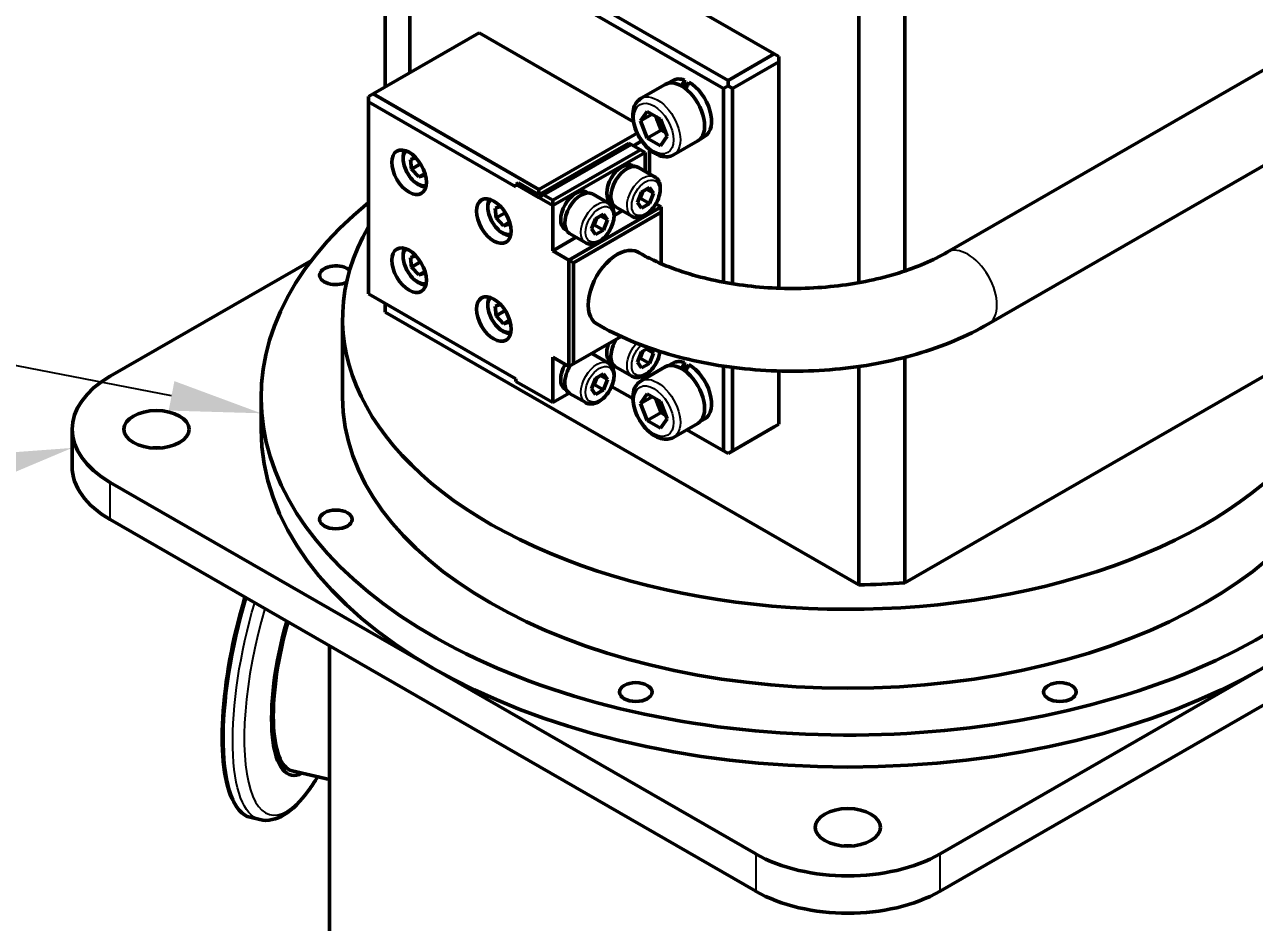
# Model space of a CAD drawing. Header units: millimetres. Extents: x 0 to 594, y 0 to 420.
# Drawn here: x 141.4 to 188.56, y 164.89 to 199.33 of the extents above; entities that cross this region are included whole.
import ezdxf
from ezdxf import colors
from ezdxf.entities.mleader import LeaderData, LeaderLine
from ezdxf.math import Vec2, Vec3

# ---------------------------------------------------------------- set-up
doc = ezdxf.new("R2010")
doc.units = ezdxf.units.MM
doc.header["$LTSCALE"] = 0.75
for name, color, linetype, lineweight in [('Balloons', 7, 'Continuous', 25), ('Visible', 7, 'Continuous', 50), ('Visible Narrow', 7, 'Continuous', 25)]:
    doc.layers.add(name, color=color, linetype=linetype, lineweight=lineweight)
doc.styles.get("Standard").update_dxf_attribs({"font": 'arial.ttf'})

# ---------------------------------------------------------------- blocks, each defined once
blk = doc.blocks.new('*B19')
at = {"transparency": 16777216}
for start, end in [(90, 270), (270, 90)]:
    blk.add_arc((0, 0), 6.25, start, end, dxfattribs=at)
at = {"transparency": 16777216, "insert": (0, 0), "char_height": 5, "attachment_point": 5}
blk.add_mtext('10', dxfattribs=at)
blk = doc.blocks.new('*B20')
at = {"transparency": 16777216}
for start, end in [(90, 270), (270, 90)]:
    blk.add_arc((0, 0), 6.25, start, end, dxfattribs=at)
at = {"transparency": 16777216, "insert": (0, 0), "char_height": 5, "attachment_point": 5}
blk.add_mtext('9', dxfattribs=at)

msp = doc.modelspace()

# ---------------------------------------------------------------- linework, layer by layer
at = {"layer": 'Visible', "extrusion": (0.707107, -0.407196, 0.578093)}
for p, q in [((155.221, 196.936), (155.221, 210.988)), ((176.77, 190.599), (211.121, 210.38)), ((178.355, 187.847), (212.331, 207.413)), ((170.138, 198.209), (158.117, 205.131)), ((168.193, 196.885), (156.173, 203.807)), ((156.349, 204.113), (168.37, 197.191)), ((173.387, 200.527), (173.387, 189.43)), ((175.15, 200.602), (175.15, 189.879)), ((156.173, 199.798), (156.173, 197.484)), ((158.824, 199.011), (154.758, 196.669)), ((158.824, 199.011), (164.745, 195.601)), ((168.37, 197.191), (170.138, 198.209)), ((170.315, 198.107), (170.138, 198.209)), ((170.315, 197.903), (170.315, 198.107)), ((170.315, 197.903), (168.547, 196.885)), ((170.315, 189.218), (170.315, 197.903)), ((166.068, 197.08), (166.254, 197.187)), ((166.707, 196.898), (166.707, 197.203)), ((168.37, 197.191), (168.37, 196.987)), ((154.582, 196.567), (154.758, 196.669)), ((154.758, 196.669), (161.122, 193.005)), ((165.964, 197.037), (165.036, 196.503)), ((168.193, 196.885), (168.37, 196.987)), ((168.193, 189.45), (168.193, 196.885)), ((168.37, 196.987), (168.547, 196.885)), ((168.547, 196.885), (168.547, 189.389)), ((154.582, 196.567), (154.582, 196.363)), ((160.238, 193.106), (154.582, 196.363)), ((154.582, 196.363), (154.582, 189.005)), ((165.272, 196.001), (165.017, 195.637)), ((165.46, 195.893), (165.017, 195.637)), ((165.782, 195.707), (165.272, 196.001)), ((165.675, 195.614), (165.597, 195.814)), ((165.017, 195.637), (165.272, 194.979)), ((165.272, 194.979), (165.802, 195.285)), ((165.675, 195.614), (165.802, 195.285)), ((166.037, 195.05), (165.782, 195.707)), ((165.802, 195.285), (165.987, 195.178)), ((161.122, 193.005), (164.886, 195.172)), ((161.122, 192.801), (164.569, 194.786)), ((164.658, 194.735), (164.569, 194.786)), ((165.063, 194.866), (164.747, 194.684)), ((165.272, 194.979), (165.782, 194.685)), ((165.782, 194.685), (166.037, 195.05)), ((167.211, 194.871), (166.283, 194.337)), ((167.301, 194.94), (167.487, 195.047)), ((164.658, 194.735), (161.299, 192.801)), ((165.011, 194.532), (161.653, 192.597)), ((165.188, 194.429), (161.653, 192.393)), ((165.011, 194.532), (164.658, 194.735)), ((165.188, 194.429), (165.011, 194.532)), ((165.188, 193.706), (165.188, 194.429)), ((165.365, 194.531), (165.365, 193.604)), ((156.399, 194.222), (156.192, 194.16)), ((156.192, 194.16), (156.23, 193.787)), ((156.578, 193.987), (156.23, 193.787)), ((164.716, 193.92), (164.764, 193.892)), ((164.935, 193.851), (165.554, 193.495)), ((156.23, 193.787), (156.512, 193.487)), ((156.747, 193.621), (156.512, 193.487)), ((156.512, 193.487), (156.757, 193.56)), ((156.757, 193.56), (156.752, 193.603)), ((160.327, 193.259), (160.238, 193.208)), ((160.238, 193.106), (160.238, 193.208)), ((160.238, 193.208), (161.122, 192.699)), ((161.122, 192.801), (160.327, 193.259)), ((161.122, 193.005), (161.122, 192.801)), ((162.948, 192.902), (162.997, 192.874)), ((165.053, 192.904), (164.9, 192.51)), ((165.359, 193.081), (165.053, 192.904)), ((165.108, 192.936), (165.082, 192.868)), ((165.512, 192.862), (165.246, 193.015)), ((165.512, 192.862), (165.359, 193.081)), ((161.122, 192.699), (161.299, 192.801)), ((161.122, 192.699), (161.653, 192.393)), ((161.299, 192.801), (161.653, 192.597)), ((161.653, 192.597), (161.653, 192.393)), ((163.168, 192.833), (163.786, 192.477)), ((163.893, 192.49), (163.941, 192.462)), ((164.9, 192.51), (165.053, 192.291)), ((165.005, 192.671), (164.95, 192.639)), ((165.082, 192.868), (165.005, 192.671)), ((165.359, 192.467), (165.005, 192.671)), ((165.053, 192.291), (165.359, 192.467)), ((165.359, 192.467), (165.512, 192.862)), ((165.807, 192.336), (165.6, 192.455)), ((159.649, 192.35), (159.442, 192.288)), ((159.442, 192.288), (159.48, 191.915)), ((159.828, 192.115), (159.48, 191.915)), ((161.653, 192.393), (161.653, 190.656)), ((162.271, 190.3), (165.807, 192.336)), ((162.448, 190.198), (165.807, 192.132)), ((163.591, 192.063), (163.285, 191.886)), ((163.744, 191.844), (163.478, 191.997)), ((163.744, 191.844), (163.591, 192.063)), ((164.005, 192.011), (164.315, 192.189)), ((164.062, 192.335), (164.681, 191.978)), ((165.807, 192.132), (165.807, 192.336)), ((165.807, 190.158), (165.807, 192.132)), ((159.48, 191.915), (159.762, 191.615)), ((159.997, 191.75), (159.762, 191.615)), ((159.762, 191.615), (160.007, 191.688)), ((160.007, 191.688), (160.002, 191.732)), ((163.285, 191.886), (163.132, 191.492)), ((163.132, 191.492), (163.285, 191.273)), ((163.238, 191.653), (163.182, 191.621)), ((163.314, 191.85), (163.238, 191.653)), ((163.591, 191.449), (163.238, 191.653)), ((163.34, 191.918), (163.314, 191.85)), ((163.591, 191.449), (163.744, 191.844)), ((161.653, 190.656), (162.547, 191.171)), ((162.125, 191.472), (162.173, 191.444)), ((162.294, 191.317), (162.913, 190.961)), ((163.285, 191.273), (163.591, 191.449)), ((161.653, 190.656), (162.271, 190.3)), ((144.682, 185.843), (152.399, 190.287)), ((156.399, 190.464), (156.192, 190.402)), ((156.192, 190.402), (156.23, 190.029)), ((156.578, 190.229), (156.23, 190.029)), ((162.271, 190.3), (162.448, 190.198)), ((162.271, 190.3), (162.271, 186.212)), ((162.448, 190.198), (162.448, 186.314)), ((156.23, 190.029), (156.512, 189.729)), ((156.747, 189.864), (156.512, 189.729)), ((156.512, 189.729), (156.757, 189.802)), ((156.757, 189.802), (156.752, 189.846)), ((154.582, 189.005), (160.238, 185.748)), ((154.582, 189.005), (154.582, 189.005)), ((154.758, 188.903), (154.582, 189.005)), ((160.238, 185.747), (154.758, 188.903)), ((155.221, 188.301), (155.221, 188.636)), ((155.221, 188.301), (173.387, 177.84)), ((159.649, 188.592), (159.442, 188.531)), ((159.442, 188.531), (159.48, 188.158)), ((159.828, 188.358), (159.48, 188.158)), ((153.591, 185.034), (153.591, 188.059)), ((159.48, 188.158), (159.762, 187.857)), ((159.997, 187.992), (159.762, 187.857)), ((159.762, 187.857), (160.007, 187.931)), ((160.007, 187.931), (160.002, 187.974)), ((164.274, 187.365), (162.271, 186.212)), ((164.273, 187.365), (162.448, 186.314)), ((165.053, 186.773), (164.9, 186.378)), ((165.336, 186.936), (165.053, 186.773)), ((165.108, 186.805), (165.082, 186.737)), ((165.512, 186.731), (165.246, 186.884)), ((165.512, 186.731), (165.379, 186.921)), ((175.15, 177.915), (190.582, 186.801)), ((161.653, 186.568), (161.653, 184.831)), ((162.271, 186.212), (161.653, 186.568)), ((162.448, 186.314), (162.271, 186.212)), ((163.168, 186.702), (163.786, 186.345)), ((163.893, 186.358), (163.941, 186.331)), ((164.9, 186.378), (165.053, 186.16)), ((165.005, 186.539), (164.95, 186.507)), ((165.082, 186.737), (165.005, 186.539)), ((165.359, 186.336), (165.005, 186.539)), ((165.053, 186.16), (165.359, 186.336)), ((165.359, 186.336), (165.512, 186.731)), ((166.068, 186.241), (166.254, 186.348)), ((166.707, 186.059), (166.707, 186.364)), ((175.15, 186.568), (175.15, 177.915)), ((163.591, 185.931), (163.285, 185.755)), ((163.744, 185.713), (163.478, 185.866)), ((163.744, 185.713), (163.591, 185.931)), ((163.953, 186.156), (164.049, 186.211)), ((163.953, 186.156), (164.049, 186.211)), ((164.062, 186.203), (164.681, 185.847)), ((165.964, 186.198), (165.036, 185.664)), ((168.193, 182.986), (168.193, 186.231)), ((168.547, 186.181), (168.547, 182.986)), ((170.315, 184.004), (170.315, 186.041)), ((173.387, 186.214), (173.387, 177.84)), ((160.238, 185.645), (160.238, 185.748)), ((161.122, 185.136), (160.238, 185.645)), ((163.285, 185.755), (163.132, 185.36)), ((163.132, 185.36), (163.285, 185.142)), ((163.238, 185.521), (163.182, 185.489)), ((163.314, 185.719), (163.238, 185.521)), ((163.591, 185.318), (163.238, 185.521)), ((163.34, 185.787), (163.314, 185.719)), ((163.591, 185.318), (163.744, 185.713)), ((163.907, 185.455), (164.721, 184.986)), ((164.721, 184.985), (163.907, 185.454)), ((150.466, 183.807), (150.466, 185.034)), ((161.299, 185.034), (161.122, 185.136)), ((161.653, 184.831), (161.122, 185.136)), ((161.653, 184.831), (161.299, 185.034)), ((161.653, 184.831), (162.282, 185.193)), ((161.653, 184.831), (162.281, 185.193)), ((162.125, 185.341), (162.173, 185.313)), ((162.294, 185.185), (162.913, 184.829)), ((163.285, 185.142), (163.591, 185.318)), ((165.272, 185.162), (165.017, 184.798)), ((165.46, 185.053), (165.017, 184.798)), ((165.782, 184.868), (165.272, 185.162)), ((165.675, 184.774), (165.597, 184.975)), ((161.653, 184.831), (161.653, 184.831)), ((165.017, 184.798), (165.272, 184.14)), ((165.272, 184.14), (165.802, 184.446)), ((165.675, 184.774), (165.802, 184.446)), ((166.037, 184.21), (165.782, 184.868)), ((165.802, 184.446), (165.987, 184.339)), ((165.272, 184.14), (165.782, 183.846)), ((165.782, 183.846), (166.037, 184.21)), ((167.211, 184.032), (166.283, 183.497)), ((167.301, 184.1), (167.487, 184.208)), ((168.547, 182.986), (170.315, 184.004)), ((170.138, 183.902), (170.315, 184.004)), ((170.315, 184.004), (170.315, 184.004)), ((143.218, 183.807), (143.218, 182.377)), ((168.37, 182.884), (166.794, 183.791)), ((166.795, 183.792), (168.193, 182.986)), ((170.138, 183.902), (168.37, 182.884)), ((168.37, 182.884), (168.193, 182.986)), ((168.547, 182.986), (168.37, 182.884)), ((168.37, 182.884), (168.37, 182.884)), ((169.431, 167.52), (144.682, 181.771)), ((201.251, 181.771), (176.502, 167.52)), ((169.431, 166.089), (144.682, 180.341)), ((201.251, 180.341), (176.502, 166.089)), ((153.091, 175.498), (153.091, 157.48)), ((153.091, 170.367), (151.65, 170.711)), ((149.406, 169.529), (149.444, 169.46)), ((150.044, 168.922), (150.414, 168.834))]:
    msp.add_line(p, q, dxfattribs=at)
at = {"layer": 'Visible', "extrusion": (1e-16, 2e-16, -1)}
for centre in [(166.588, 195.954), (166.588, 185.115)]:
    msp.add_ellipse(centre, major_axis=(-0.624, 1.083), ratio=0.578093, start_param=0, end_param=3.141593, dxfattribs=at)
at = {"layer": 'Visible', "extrusion": (0, -2e-16, -1)}
for centre, start_param, end_param in [((166.87, 196.117), 0, 0.595361), ((166.87, 196.117), 0.783464, 3.141593), ((166.87, 185.278), 0, 0.595361), ((166.87, 185.278), 0.783464, 3.141593)]:
    msp.add_ellipse(centre, major_axis=(-0.616, 1.07), ratio=0.578093, start_param=start_param, end_param=end_param, dxfattribs=at)
at = {"layer": 'Visible', "extrusion": (3e-16, -1e-16, -1)}
msp.add_ellipse((166.588, 195.954), major_axis=(0.538, 1.702), ratio=0.202662, start_param=-0.994019, end_param=-0.812962, dxfattribs=at)
at = {"layer": 'Visible'}
for centre, major_axis, ratio, start_param, end_param in [((166.87, 196.117), (0.538, 1.702), 0.202662, 1.001066, 1.18304), ((156.139, 193.666), (-0.468, 0.812), 0.578093, 3.141593, 9.424778), ((159.389, 191.795), (-0.468, 0.812), 0.578093, 3.141593, 9.424778), ((156.139, 189.909), (-0.468, 0.812), 0.578093, 3.141593, 9.424778), ((164.128, 189.223), (0.792, 1.376), 0.578093, 0, 3.141593), ((153.334, 189.717), (0.625, 0), 0.575862, 0.569776, 5.422179), ((159.389, 188.037), (-0.468, 0.812), 0.578093, 3.141593, 9.424778), ((166.87, 185.278), (0.538, 1.702), 0.202662, 1.001066, 1.18304), ((172.966, 185.034), (19.375, 0), 0.575862, 3.141593, 6.283185), ((172.966, 183.807), (22.5, 0), 0.575862, 3.141593, 6.283185), ((146.45, 182.377), (1.25, 0), 0.575862, 1.459253, 1.68234), ((148.218, 182.377), (5, 0), 0.575862, 3.141593, 3.926991), ((153.334, 180.351), (0.625, 0), 0.575862, 1.570796326794456, 7.853981633974042), ((172.966, 188.059), (-17.75, 0), 0.575862, 1.594511, 1.694142), ((151.639, 175.609), (1.595, 6.687), 0.312862, 1.38323, 3.141593), ((152.755, 175.343), (1.145, 4.8), 0.312862, 1.41465, 3.406274), ((152.755, 175.343), (1.105, 4.633), 0.312862, 1.412351, 3.141593), ((164.834, 173.728), (0.625, 0), 0.575862, 1.570796326793948, 7.853981633973534), ((181.098, 173.728), (-0.625, 0), 0.575862, -1.570796, 4.712389), ((172.966, 167.107), (1.25, 0), 0.575862, 1.459253, 1.68234), ((172.966, 168.125), (5, 0), 0.575862, 3.926991, 5.497787)]:
    msp.add_ellipse(centre, major_axis=major_axis, ratio=ratio, start_param=start_param, end_param=end_param, dxfattribs=at)
at = {"layer": 'Visible', "extrusion": (0, 1e-16, -1)}
msp.add_ellipse((166.057, 195.649), major_axis=(-0.312, 0.542), ratio=0.578093, start_param=-1.310931, end_param=-0.983965, dxfattribs=at)
at = {"layer": 'Visible', "extrusion": (-5e-16, -2e-16, -1)}
msp.add_ellipse((166.057, 195.649), major_axis=(-0.312, 0.542), ratio=0.578093, start_param=4.091948, end_param=4.972255, dxfattribs=at)
at = {"layer": 'Visible', "extrusion": (1e-16, -2e-16, -1)}
for centre, major_axis, ratio, start_param, end_param in [((164.304, 193.205), (0.412, 0.715), 0.578093, 3.141593, 6.283185), ((162.537, 192.187), (0.412, 0.715), 0.578093, 3.141593, 6.283185), ((164.304, 187.073), (0.412, 0.715), 0.578093, 3.141593, 4.405388), ((162.537, 186.055), (0.412, 0.715), 0.578093, 3.141593, 4.716532), ((166.588, 185.115), (0.538, 1.702), 0.202662, -0.994019, -0.812962)]:
    msp.add_ellipse(centre, major_axis=major_axis, ratio=ratio, start_param=start_param, end_param=end_param, dxfattribs=at)
at = {"layer": 'Visible', "extrusion": (-3e-16, 1e-16, -1)}
for centre, major_axis, start_param, end_param in [((164.499, 193.093), (0.437, 0.758), 3.141593, 6.283185), ((162.731, 192.075), (0.437, 0.758), 3.141593, 6.283185), ((164.499, 186.961), (0.437, 0.758), 3.141593, 4.770215), ((162.731, 185.943), (0.437, 0.758), -0.053959, 0), ((164.852, 186.758), (0.187, 0.325), 1.310931, 1.92242), ((162.731, 185.943), (0.437, 0.758), 3.141593, 4.770215)]:
    msp.add_ellipse(centre, major_axis=major_axis, ratio=0.578093, start_param=start_param, end_param=end_param, dxfattribs=at)
at = {"layer": 'Visible', "extrusion": (-4e-16, 1e-16, -1)}
for start_param, end_param in [(1.121715, 1.310931), (1.310931, 1.92242)]:
    msp.add_ellipse((164.852, 192.889), major_axis=(0.187, 0.325), ratio=0.578093, start_param=start_param, end_param=end_param, dxfattribs=at)
at = {"layer": 'Visible', "extrusion": (-2e-16, 2e-16, -1)}
msp.add_ellipse((172.966, 185.034), major_axis=(-22.5, 0), ratio=0.575862, start_param=2.671972, end_param=6.897617, dxfattribs=at)
at = {"layer": 'Visible', "extrusion": (-1e-16, 1e-16, -1)}
for centre, major_axis, ratio, start_param, end_param in [((172.966, 188.059), (-19.375, 0), 0.575862, 3.048885, 6.604276), ((166.057, 184.81), (-0.312, 0.542), 0.578093, 4.091948, 4.972255)]:
    msp.add_ellipse(centre, major_axis=major_axis, ratio=ratio, start_param=start_param, end_param=end_param, dxfattribs=at)
at = {"layer": 'Visible', "extrusion": (0, -1e-16, -1)}
for centre in [(163.085, 191.871), (163.085, 185.74)]:
    msp.add_ellipse(centre, major_axis=(0.187, 0.325), ratio=0.578093, start_param=1.310931, end_param=1.92242, dxfattribs=at)
at = {"layer": 'Visible', "extrusion": (-1e-16, 0, -1)}
msp.add_ellipse((163.085, 191.871), major_axis=(0.187, 0.325), ratio=0.578093, start_param=1.121715, end_param=1.310931, dxfattribs=at)
at = {"layer": 'Visible', "extrusion": (-2e-16, -1e-16, -1)}
msp.add_ellipse((164.852, 186.758), major_axis=(0.187, 0.325), ratio=0.578093, start_param=1.121715, end_param=1.310931, dxfattribs=at)
at = {"layer": 'Visible', "extrusion": (-1e-16, 4e-16, -1)}
for centre, major_axis, start_param, end_param in [((148.218, 183.807), (-5, 0), -0.785398, 0.785398), ((172.966, 169.556), (5, 0), 0.785398, 2.356194)]:
    msp.add_ellipse(centre, major_axis=major_axis, ratio=0.575862, start_param=start_param, end_param=end_param, dxfattribs=at)
at = {"layer": 'Visible', "extrusion": (-3e-16, 2e-16, -1)}
msp.add_ellipse((163.085, 185.74), major_axis=(0.187, 0.325), ratio=0.578093, start_param=1.121715, end_param=1.310931, dxfattribs=at)
at = {"layer": 'Visible', "extrusion": (0, 0, -1)}
msp.add_ellipse((166.057, 184.81), major_axis=(-0.312, 0.542), ratio=0.578093, start_param=-1.310931, end_param=-0.983965, dxfattribs=at)
at = {"layer": 'Visible', "extrusion": (-1e-16, 2e-16, -1)}
msp.add_ellipse((146.45, 183.807), major_axis=(-1.25, 0), ratio=0.575862, start_param=3.141593, end_param=9.424778, dxfattribs=at)
at = {"layer": 'Visible', "extrusion": (-3e-16, 0, -1)}
msp.add_ellipse((151.582, 175.623), major_axis=(1.581, 6.627), ratio=0.312862, start_param=3.477259, end_param=4.903415, dxfattribs=at)
at = {"layer": 'Visible', "extrusion": (-1e-16, 2e-16, -1)}
msp.add_ellipse((172.966, 168.538), major_axis=(1.25, 0), ratio=0.575862, dxfattribs=at)
at = {"layer": 'Visible'}
for points, knots in [([(166.283, 194.337), (166.215, 194.297), (166.138, 194.273), (165.974, 194.256), (165.886, 194.266), (165.698, 194.317), (165.599, 194.364), (165.403, 194.493), (165.306, 194.577), (165.13, 194.768), (165.05, 194.876), (164.913, 195.105), (164.856, 195.226), (164.77, 195.472), (164.741, 195.597), (164.715, 195.84), (164.719, 195.958), (164.765, 196.174), (164.806, 196.272), (164.914, 196.415), (164.971, 196.466), (165.036, 196.503)], [2.358128, 2.358128, 2.358128, 2.358128, 2.609963, 2.609963, 2.886537, 2.886537, 3.212004, 3.212004, 3.557601, 3.557601, 3.90064, 3.90064, 4.241305, 4.241305, 4.58369, 4.58369, 4.92947, 4.92947, 5.260165, 5.260165, 5.499721, 5.499721, 5.499721, 5.499721]), ([(156.779, 193.101), (156.74, 193.103), (156.7, 193.11), (156.59, 193.14), (156.52, 193.174), (156.383, 193.265), (156.316, 193.324), (156.193, 193.458), (156.137, 193.533), (156.042, 193.694), (156.002, 193.779), (155.942, 193.951), (155.921, 194.038), (155.904, 194.208), (155.906, 194.29), (155.933, 194.415), (155.949, 194.462), (155.971, 194.504)], [2.709812, 2.709812, 2.709812, 2.709812, 2.891069, 2.891069, 3.217219, 3.217219, 3.561642, 3.561642, 3.903437, 3.903437, 4.243007, 4.243007, 4.584238, 4.584238, 4.928762, 4.928762, 5.148037, 5.148037, 5.148037, 5.148037]), ([(165.554, 193.495), (165.602, 193.468), (165.643, 193.429), (165.711, 193.336), (165.736, 193.279), (165.77, 193.147), (165.776, 193.07), (165.766, 192.906), (165.749, 192.818), (165.695, 192.644), (165.657, 192.558), (165.567, 192.395), (165.513, 192.318), (165.395, 192.18), (165.33, 192.118), (165.192, 192.018), (165.119, 191.978), (164.973, 191.931), (164.9, 191.921), (164.776, 191.936), (164.726, 191.953), (164.681, 191.978)], [2.354261, 2.354261, 2.354261, 2.354261, 2.608377, 2.608377, 2.887202, 2.887202, 3.213352, 3.213352, 3.557774, 3.557774, 3.899569, 3.899569, 4.23914, 4.23914, 4.580371, 4.580371, 4.924895, 4.924895, 5.25549, 5.25549, 5.495853, 5.495853, 5.495853, 5.495853]), ([(160.029, 191.23), (159.99, 191.231), (159.95, 191.238), (159.84, 191.269), (159.77, 191.302), (159.633, 191.393), (159.566, 191.452), (159.443, 191.586), (159.387, 191.662), (159.292, 191.822), (159.252, 191.907), (159.192, 192.079), (159.171, 192.166), (159.154, 192.336), (159.156, 192.419), (159.183, 192.544), (159.199, 192.59), (159.221, 192.633)], [2.709812, 2.709812, 2.709812, 2.709812, 2.891069, 2.891069, 3.217219, 3.217219, 3.561642, 3.561642, 3.903437, 3.903437, 4.243007, 4.243007, 4.584238, 4.584238, 4.928762, 4.928762, 5.148037, 5.148037, 5.148037, 5.148037]), ([(163.786, 192.477), (163.834, 192.45), (163.875, 192.411), (163.943, 192.318), (163.968, 192.261), (164.002, 192.129), (164.008, 192.052), (163.998, 191.888), (163.981, 191.8), (163.927, 191.626), (163.89, 191.54), (163.799, 191.377), (163.745, 191.3), (163.627, 191.162), (163.562, 191.1), (163.424, 191), (163.351, 190.96), (163.205, 190.913), (163.132, 190.903), (163.009, 190.918), (162.958, 190.935), (162.913, 190.961)], [2.354261, 2.354261, 2.354261, 2.354261, 2.608377, 2.608377, 2.887202, 2.887202, 3.213352, 3.213352, 3.557774, 3.557774, 3.899569, 3.899569, 4.23914, 4.23914, 4.580371, 4.580371, 4.924895, 4.924895, 5.25549, 5.25549, 5.495853, 5.495853, 5.495853, 5.495853]), ([(156.779, 189.344), (156.74, 189.345), (156.7, 189.352), (156.59, 189.383), (156.52, 189.416), (156.383, 189.507), (156.316, 189.566), (156.193, 189.7), (156.137, 189.776), (156.042, 189.936), (156.002, 190.021), (155.942, 190.193), (155.921, 190.28), (155.904, 190.45), (155.906, 190.533), (155.933, 190.658), (155.949, 190.704), (155.971, 190.747)], [2.709812, 2.709812, 2.709812, 2.709812, 2.891069, 2.891069, 3.217219, 3.217219, 3.561642, 3.561642, 3.903437, 3.903437, 4.243007, 4.243007, 4.584238, 4.584238, 4.928762, 4.928762, 5.148037, 5.148037, 5.148037, 5.148037]), ([(176.77, 190.599), (176.242, 190.294), (175.612, 190.021), (174.199, 189.578), (173.413, 189.41), (171.767, 189.213), (170.906, 189.184), (169.21, 189.274), (168.376, 189.393), (166.833, 189.758), (166.124, 190.003), (165.303, 190.389), (165.105, 190.492), (164.92, 190.599)], [4.712389, 4.712389, 4.712389, 4.712389, 4.9992, 4.9992, 5.292, 5.292, 5.589429, 5.589429, 5.887647, 5.887647, 6.182566, 6.182566, 6.283185, 6.283185, 6.283185, 6.283185]), ([(160.029, 187.472), (159.99, 187.474), (159.95, 187.48), (159.84, 187.511), (159.77, 187.545), (159.633, 187.636), (159.566, 187.694), (159.443, 187.829), (159.387, 187.904), (159.292, 188.065), (159.252, 188.149), (159.192, 188.321), (159.171, 188.409), (159.154, 188.578), (159.156, 188.661), (159.183, 188.786), (159.199, 188.833), (159.221, 188.875)], [2.709812, 2.709812, 2.709812, 2.709812, 2.891069, 2.891069, 3.217219, 3.217219, 3.561642, 3.561642, 3.903437, 3.903437, 4.243007, 4.243007, 4.584238, 4.584238, 4.928762, 4.928762, 5.148037, 5.148037, 5.148037, 5.148037]), ([(178.355, 187.847), (177.527, 187.37), (176.598, 186.985), (174.612, 186.402), (173.555, 186.206), (171.396, 186.009), (170.294, 186.009), (168.135, 186.206), (167.078, 186.402), (165.092, 186.985), (164.163, 187.37), (163.335, 187.847)], [4.712389, 4.712389, 4.712389, 4.712389, 5.026548, 5.026548, 5.340708, 5.340708, 5.654867, 5.654867, 5.969026, 5.969026, 6.283185, 6.283185, 6.283185, 6.283185]), ([(165.765, 186.792), (165.757, 186.728), (165.742, 186.664), (165.695, 186.513), (165.657, 186.426), (165.567, 186.263), (165.513, 186.186), (165.395, 186.048), (165.33, 185.987), (165.192, 185.886), (165.119, 185.847), (164.973, 185.799), (164.9, 185.79), (164.776, 185.805), (164.726, 185.821), (164.681, 185.847)], [3.303283, 3.303283, 3.303283, 3.303283, 3.557774, 3.557774, 3.899569, 3.899569, 4.23914, 4.23914, 4.580371, 4.580371, 4.924895, 4.924895, 5.25549, 5.25549, 5.495853, 5.495853, 5.495853, 5.495853]), ([(163.786, 186.345), (163.834, 186.318), (163.875, 186.28), (163.943, 186.186), (163.968, 186.129), (164.002, 185.997), (164.008, 185.92), (163.998, 185.756), (163.981, 185.668), (163.927, 185.495), (163.89, 185.409), (163.799, 185.245), (163.745, 185.168), (163.627, 185.03), (163.562, 184.969), (163.424, 184.868), (163.351, 184.829), (163.205, 184.781), (163.132, 184.772), (163.009, 184.787), (162.958, 184.803), (162.913, 184.829)], [2.354261, 2.354261, 2.354261, 2.354261, 2.608377, 2.608377, 2.887202, 2.887202, 3.213352, 3.213352, 3.557774, 3.557774, 3.899569, 3.899569, 4.23914, 4.23914, 4.580371, 4.580371, 4.924895, 4.924895, 5.25549, 5.25549, 5.495853, 5.495853, 5.495853, 5.495853]), ([(166.283, 183.497), (166.215, 183.458), (166.138, 183.434), (165.974, 183.417), (165.886, 183.426), (165.698, 183.478), (165.599, 183.525), (165.403, 183.654), (165.306, 183.738), (165.13, 183.929), (165.05, 184.037), (164.913, 184.266), (164.856, 184.387), (164.77, 184.633), (164.741, 184.757), (164.715, 185.001), (164.719, 185.119), (164.765, 185.335), (164.806, 185.433), (164.914, 185.575), (164.971, 185.626), (165.036, 185.664)], [2.358128, 2.358128, 2.358128, 2.358128, 2.609963, 2.609963, 2.886537, 2.886537, 3.212004, 3.212004, 3.557601, 3.557601, 3.90064, 3.90064, 4.241305, 4.241305, 4.58369, 4.58369, 4.92947, 4.92947, 5.260165, 5.260165, 5.499721, 5.499721, 5.499721, 5.499721]), ([(152.634, 170.476), (152.519, 170.287), (152.403, 170.111), (151.982, 169.535), (151.673, 169.217), (151.052, 168.844), (150.726, 168.759), (150.414, 168.834)], [4.5897663, 4.5897663, 4.5897663, 4.5897663, 4.7229793, 4.7229793, 5.0659038, 5.0659038, 5.3637869, 5.3637869, 5.3637869, 5.3637869])]:
    msp.add_open_spline(points, degree=3, knots=knots, dxfattribs=at)
at = {"layer": 'Visible Narrow', "extrusion": (0.707107, -0.407196, 0.578093)}
for p, q in [((144.682, 180.341), (144.682, 181.771)), ((169.431, 167.52), (169.431, 166.089)), ((176.502, 166.089), (176.502, 167.52))]:
    msp.add_line(p, q, dxfattribs=at)
at = {"layer": 'Visible Narrow', "extrusion": (1e-16, 2e-16, -1)}
for centre in [(165.66, 195.42), (165.66, 184.58)]:
    msp.add_ellipse(centre, major_axis=(-0.624, 1.083), ratio=0.578093, start_param=0, end_param=3.141593, dxfattribs=at)
at = {"layer": 'Visible Narrow', "extrusion": (0, 1e-16, -1)}
msp.add_ellipse((165.527, 195.343), major_axis=(-0.53, 0.921), ratio=0.578093, start_param=4.712389, end_param=10.995574, dxfattribs=at)
at = {"layer": 'Visible Narrow', "extrusion": (-2e-16, -1e-16, -1)}
for centre in [(156.474, 193.86), (159.724, 191.988), (159.724, 188.231)]:
    msp.add_ellipse(centre, major_axis=(-0.374, 0.65), ratio=0.578093, start_param=3.274335, end_param=6.150443, dxfattribs=at)
at = {"layer": 'Visible Narrow', "extrusion": (-3e-16, 1e-16, -1)}
for centre, end_param in [((165.117, 192.737), 6.283185), ((165.117, 186.605), 5.079221)]:
    msp.add_ellipse(centre, major_axis=(0.437, 0.758), ratio=0.578093, start_param=3.141593, end_param=end_param, dxfattribs=at)
at = {"layer": 'Visible Narrow', "extrusion": (4e-16, -2e-16, -1)}
msp.add_ellipse((165.206, 192.686), major_axis=(0.374, 0.65), ratio=0.578093, start_param=4.712389, end_param=10.995574, dxfattribs=at)
at = {"layer": 'Visible Narrow', "extrusion": (-2e-16, 0, -1)}
for centre in [(163.35, 191.719), (163.35, 185.587)]:
    msp.add_ellipse(centre, major_axis=(0.437, 0.758), ratio=0.578093, start_param=3.141593, end_param=6.283185, dxfattribs=at)
at = {"layer": 'Visible Narrow', "extrusion": (-2e-16, 1e-16, -1)}
msp.add_ellipse((163.438, 191.668), major_axis=(0.374, 0.65), ratio=0.578093, start_param=-1.570796, end_param=4.712389, dxfattribs=at)
at = {"layer": 'Visible Narrow', "extrusion": (-1e-16, -1e-16, -1)}
for centre, major_axis, start_param, end_param in [((156.474, 190.102), (-0.374, 0.65), 3.274335, 6.150443), ((165.527, 184.504), (-0.53, 0.921), -1.570796, 4.712389)]:
    msp.add_ellipse(centre, major_axis=major_axis, ratio=0.578093, start_param=start_param, end_param=end_param, dxfattribs=at)
at = {"layer": 'Visible Narrow'}
for centre, major_axis, ratio, start_param, end_param in [((177.563, 189.223), (-0.792, 1.376), 0.578093, 3.141593, 6.283185), ((152.343, 175.441), (1.531, 6.417), 0.312862, 1.411724, 3.905826)]:
    msp.add_ellipse(centre, major_axis=major_axis, ratio=ratio, start_param=start_param, end_param=end_param, dxfattribs=at)
at = {"layer": 'Visible Narrow', "extrusion": (-5e-16, 1e-16, -1)}
msp.add_ellipse((165.206, 186.554), major_axis=(0.374, 0.65), ratio=0.578093, start_param=0.880047, end_param=5.186829, dxfattribs=at)
at = {"layer": 'Visible Narrow', "extrusion": (0, -2e-16, -1)}
msp.add_ellipse((163.438, 185.536), major_axis=(0.374, 0.65), ratio=0.578093, start_param=-1.570796, end_param=4.712389, dxfattribs=at)
at = {"layer": 'Visible Narrow', "extrusion": (0, -1e-16, -1)}
msp.add_ellipse((152.009, 175.521), major_axis=(1.595, 6.687), ratio=0.312862, start_param=3.141593, end_param=4.883583, dxfattribs=at)

# ---------------------------------------------------------------- leaders
at = {"layer": 'Balloons'}
ml = msp.add_multileader_block('Standard', dxfattribs=at)
ml.set_content('*B20', color=256)
ml.set_leader_properties()
ml.build(insert=Vec2(0, 0))
ml.multileader.update_dxf_attribs({"has_dogleg": 0, "arrow_head_size": 3.5, "block_connection_type": 1})
ctx = ml.context
ctx.base_point, ctx.char_height, ctx.arrow_head_size = Vec3(100.721, 194.107), 3.5, 3.5
ctx.attachment_type = 1
notes = []
notes.append((ctx, [(0, (1, 1, 0), (92.721, 194.107), (1, 0), 8, [(0, [(150.466, 184.421)], 0, [])])]))
ctx.block.insert = Vec3(100.721, 194.107)
ml = msp.add_multileader_block('Standard', dxfattribs=at)
ml.set_content('*B19', color=256)
ml.set_leader_properties()
ml.build(insert=Vec2(0, 0))
ml.multileader.update_dxf_attribs({"has_dogleg": 0, "arrow_head_size": 3.5, "block_connection_type": 1})
ctx = ml.context
ctx.base_point, ctx.char_height, ctx.arrow_head_size = Vec3(122.468, 178.092), 3.5, 3.5
ctx.attachment_type = 1
notes.append((ctx, [(0, (1, 1, 0), (114.468, 178.092), (1, 0), 8, [(0, [(143.218, 183.092)], 0, [])])]))
ctx.block.insert = Vec3(122.468, 178.092)
for ctx, leaders in notes:
    for number, flags, end, landing, length, lines in leaders:
        leader = LeaderData()
        leader.index, (leader.has_last_leader_line, leader.has_dogleg_vector, leader.attachment_direction) = number, flags
        leader.last_leader_point, leader.dogleg_vector, leader.dogleg_length = Vec3(end), Vec3(landing), length
        for number, points, colour, breaks in lines:
            line = LeaderLine()
            line.index, line.vertices, line.color, line.breaks = number, Vec3.list(points), colors.encode_raw_color(colour), breaks
            leader.lines.append(line)
        ctx.leaders.append(leader)

doc.saveas('drawing.dxf')
